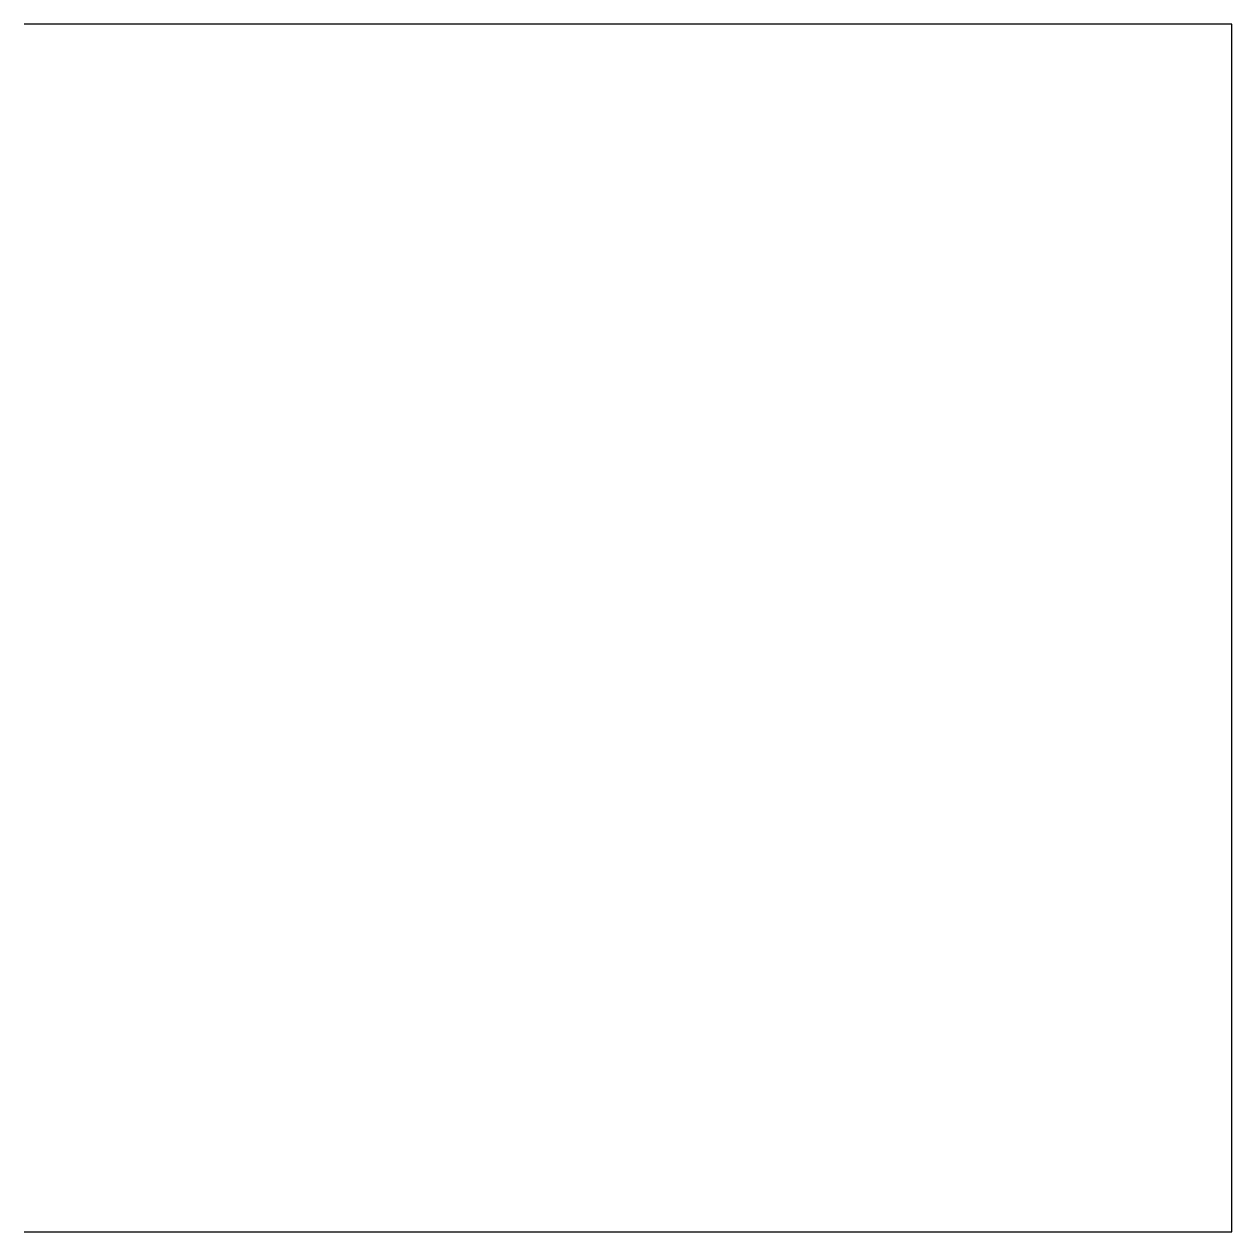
# Model space of a CAD drawing. Extents: x 0 to 100, y 0 to 100.
import ezdxf

# ---------------------------------------------------------------- set-up
doc = ezdxf.new("R2010")
doc.units = 0
doc.layers.add('LAYER_BLUE', color=5, linetype='CONTINUOUS')
doc.layers.add('LAYER_RED', color=1, linetype='CONTINUOUS')

msp = doc.modelspace()

# ---------------------------------------------------------------- linework, layer by layer
at = {"layer": 'LAYER_BLUE'}
msp.add_line((100, 100), (0, 100), dxfattribs=at)
at = {"layer": 'LAYER_RED'}
for p, q in [((100, 0), (100, 100)), ((0, 0), (100, 0))]:
    msp.add_line(p, q, dxfattribs=at)

doc.saveas('drawing.dxf')
